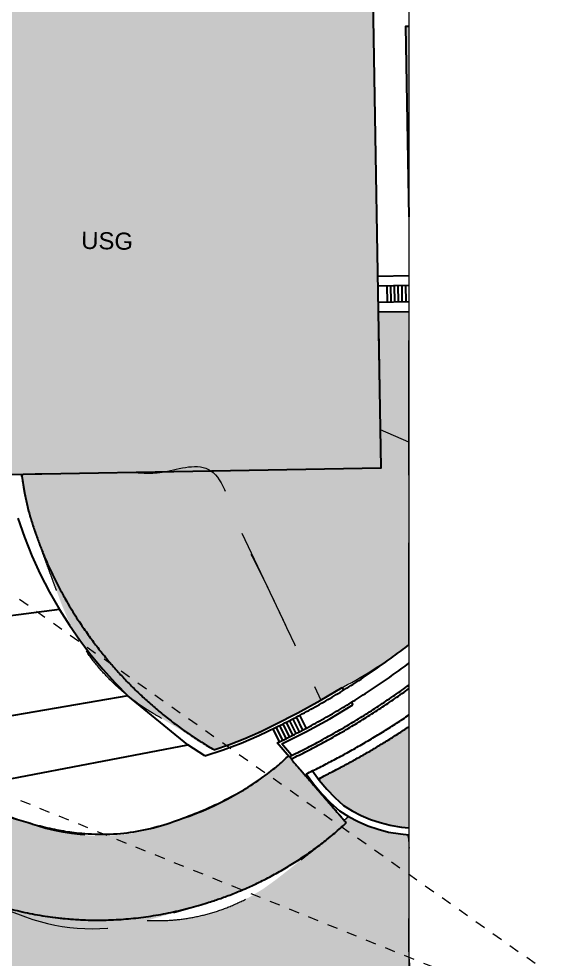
# Model space of a CAD drawing. Header units: metres. Extents: x -169 to 222, y -129 to 263.
# Drawn here: x 74 to 130.3, y -64.4 to 31.8 of the extents above; entities that cross this region are included whole.
import ezdxf

# ---------------------------------------------------------------- set-up
doc = ezdxf.new("R2010")
doc.units = ezdxf.units.M
doc.header["$LTSCALE"] = 5.08
doc.linetypes.add('Dash Style-1', pattern=[0.41664, 0.20828, -0.20836])
doc.linetypes.add('DGN Style 2', pattern=[3.4177165354330707, 2.050590551181102, -1.367125984251969])
doc.layers.get('0').update_dxf_attribs({"lineweight": 18})
for name, color, linetype, lineweight, true_color in [('a-jz20-text', 3, 'Continuous', 5, 0x00ff00), ('A-Z400-H-Cfil5', 7, 'Continuous', 5, 0x3c3c3c), ('site location - A-Z400-H-Cfil4', 7, 'Continuous', 5, 0x5a5a5a)]:
    doc.layers.add(name, color=color, linetype=linetype, lineweight=lineweight, true_color=true_color)
for name, color, linetype, lineweight in [('green areas', 7, 'DGN Style 2', 5), ('None', 7, 'Continuous', 5), ('pavement', 7, 'DGN Style 2', 5)]:
    doc.layers.add(name, color=color, linetype=linetype, lineweight=lineweight)
doc.styles.add('Arial', font='Arial')

msp = doc.modelspace()

# ---------------------------------------------------------------- hatches: boundary and pattern name
at = {"layer": 'green areas', "linetype": 'Continuous', "lineweight": 0, "true_color": 0x888a6a}
for points in [[(113.9396705045146, -11.49305027706985), (113.9396705045146, 0.9019145211301511), (110.8276793425946, 1.838911860050226), (111.0386787433546, -10.24405382422981)], [(75.58296543935349, -20.35043112938444), (75.60693842344035, -20.42258245080827), (75.63121113109631, -20.49463349391163), (75.65578314287797, -20.56658301361981), (75.68065403416978, -20.63842976661244), (75.70582337519151, -20.71017251134505), (75.7312907310055, -20.78181000807042), (75.75705566152428, -20.85334101886014), (75.78311772151753, -20.92476430762609), (78.35299937453087, -27.92234542873904), (79.06924939293121, -29.64330290356526), (79.9287734391859, -31.29736672728212), (80.92538682260752, -32.87263511171814), (82.05191842850986, -34.35777323994795), (83.30026231784166, -35.74209482577503), (84.66143605333362, -37.01563900672272), (86.12564533247328, -38.16924201725107), (87.68235446222275, -39.19460312650951), (93.99513720278745, -42.97885871901881), (95.5946679875119, -42.44284202484024), (97.15069249736989, -41.82281579151825), (98.70526613194234, -41.13941046982183), (99.18722933368184, -40.90157846456311), (99.66941312564074, -40.66274834557697), (100.151817507819, -40.42292011286342), (100.6344424802167, -40.18209376642246), (101.1172880428337, -39.9402693062541), (101.6003541956701, -39.69744673235832), (102.0836409387259, -39.45362604473514), (102.5671482720011, -39.20880724338453), (104.93260654923, -37.89373818919464), (93.83030814471358, -14.42132116741472), (74.32104958864977, -14.76185654220072), (74.60855313258973, -16.68343638557964), (75.0437897882067, -18.5600530658791)], [(113.9395611301233, -40.61167500390398), (113.8708237991641, -40.65689410091198), (112.7550484779371, -41.37882239258426), (111.6284301175055, -42.08370968550016), (110.4912289602976, -42.77139315470739), (109.3437076933075, -43.44171394923899), (108.186131387416, -44.09451722880701), (107.0187674361608, -44.72965219956973), (105.8418854939696, -45.34697214896416), (104.6557574138774, -45.94633447960648), (104.7594505333413, -46.0827369392531), (104.8651096497128, -46.21821419354586), (104.9727347629919, -46.35276624248477), (105.0823258731787, -46.4863930860698), (105.193882980273, -46.61909472430097), (105.307406084275, -46.75087115717827), (105.4228951851846, -46.88172238470172), (105.5403502830018, -47.0116484068713), (106.3598677319509, -47.86536388002843), (107.2420336903963, -48.67577364197769), (108.1193952660431, -49.21094049119065), (109.0594023444199, -49.70262938706944), (109.9982747105104, -50.10956914539583), (110.9987115033429, -50.43083764318737), (111.9983863893013, -50.68871502667986), (113.1664604353148, -50.90109622529306), (113.9395611301233, -50.9704004737981)]]:
    msp.add_hatch(color=252, dxfattribs=at).paths.add_polyline_path(points)
h = msp.add_hatch(color=252, dxfattribs=at)
edge = h.paths.add_edge_path()
edge.add_line((113.9395611301233, -32.2178915887741), (113.9395611301233, -11.49322673034255))
edge.add_line((113.9395611301233, -11.49322673034255), (111.0384620499168, -10.24417361005343))
edge.add_line((111.0384620499168, -10.24417361005343), (111.1061108524369, -14.11977090944786))
edge.add_line((111.1061108524369, -14.11977090944786), (93.83030814471358, -14.42132116741472))
edge.add_line((93.83030814471358, -14.42132116741472), (104.93260654923, -37.8937381891713))
edge.add_line((104.93260654923, -37.8937381891713), (107.0948376979309, -36.6104844641813))
edge.add_line((107.0948376979309, -36.6104844641813), (107.2293089166169, -36.53917055451377))
edge.add_arc((85.1027865016065, 5.183130863474119), 47.22640606477895, 297.9382784746129, 307.4120156163723)
edge.add_line((113.794831752, -32.32820034650509), (113.9395611301233, -32.2178915887741))
edge.add_line((113.9395611301233, -32.2178915887741), (113.9395611301233, -32.2178915887741))
h = msp.add_hatch(color=252, dxfattribs=at)
edge = h.paths.add_edge_path()
edge.add_line((72.15269808467401, -49.43643363075302), (70.76645733258762, -48.84657259255916))
edge.add_line((70.76645733258762, -48.84657259255916), (66.67382030677348, -56.96313397011527))
edge.add_line((66.67382030677348, -56.96313397011527), (68.27413465873146, -57.67623946120386))
edge.add_arc((79.14626350667247, -30.98977703997867), 28.81614933063916, 247.8339002216707, 249.7029625477187)
edge.add_line((69.15031140623513, -58.01664152425538), (74.72621836081008, -60.07890438377694))
edge.add_arc((81.4842326371567, -41.806714381975), 19.48188092616459, 249.7029625475631, 286.1549168403196)
edge.add_line((86.9047818241042, -60.5193125696436), (92.50536695606354, -58.89696986344939))
edge.add_arc((82.00382722180464, -22.64398393522047), 37.74336134345459, 286.1549168404242, 312.5495979507323)
edge.add_line((107.5269516465783, -50.44922525947634), (101.60638248208, -43.60823525649443))
edge.add_line((101.60638248208, -43.60823525649443), (100.5024740982311, -44.64369760991889))
edge.add_arc((80.88859815157042, -20.90336875744322), 30.79459926147251, 289.00472180092805, 309.5629670809605, ccw=False)
edge.add_line((90.91673851554977, -50.01940805737225), (89.14515814611985, -50.62957540972694))
edge.add_arc((82.27852661570932, -30.69276696475459), 21.08617934918388, 250.0460530938494, 289.00472180107045, ccw=False)
edge.add_line((75.08255734379003, -50.51308446431907), (72.81669111790339, -49.69043852355785))
edge.add_line((72.81669111790339, -49.69043852355785), (72.80727144535062, -49.68701861495941))
edge.add_arc((79.70138992703897, -30.69810801467017), 20.20167308480497, 248.05807135388062, 250.04605309387972, ccw=False)
edge.add_line((72.15269808467401, -49.43643363075302), (72.15269808467401, -49.43643363075302))
at = {"layer": 'pavement', "linetype": 'Continuous', "lineweight": 0, "true_color": 0xc0dcc0}
msp.add_hatch(color=254, dxfattribs=at).paths.add_polyline_path([(106.2134012398719, -51.61532804951241), (106.1230364309882, -51.69174684021166), (106.0323241531155, -51.76775284589332), (105.9412662918326, -51.84334448666864), (105.8498647399015, -51.91852019126207), (105.7581213972284, -51.99327839704382), (105.6660381708242, -52.06761755006239), (105.5736169747646, -52.14153610507688), (105.4808597301507, -52.21503252558958), (100.3773765959151, -56.23988551329202), (99.0194344236289, -57.21995456439048), (97.5829851464793, -58.08085860223146), (96.07845876343033, -58.81634663809883), (94.51677957850447, -59.42107832369476), (92.90928687986171, -59.89066272718858), (91.26765260569586, -60.22169021559158), (89.60379659477263, -60.41175721196164), (87.92980003697168, -60.45948364769632), (84.7911411398098, -60.41517609532664), (81.59153252243853, -60.37000813314225), (79.88470918094309, -60.30631579769377), (78.18267234343661, -60.16358095107393), (76.48908047228117, -59.9421103963158), (74.80757387771025, -59.64238017581221), (73.14176689312262, -59.26503454808119), (71.49524010621256, -58.81088460295702), (69.87153266263503, -58.28090651818417), (68.27413465873146, -57.67623946120386), (66.67382030677348, -56.96313397011527), (66.33704128854826, -57.07497364979243), (66.28713348085604, -57.12660345701509), (65.627760693337, -57.73844175188047), (64.90592157867776, -58.27516036021483), (64.13013152797599, -58.73042772036329), (63.30954238068907, -59.09887313469127), (62.45383446222155, -59.37615012662604), (61.57310238707013, -59.55898771516814), (60.67773597468332, -59.64522900199746), (59.77829768284626, -59.63385661598912), (59.7636157259029, -60.13250501710974), (58.66723994794267, -60.07325338672347), (57.57521196706036, -59.96449431669886), (56.487531783256, -59.8062278070359), (55.40419939652956, -59.5984538577346), (54.32521480688105, -59.34117246879494), (53.25057801431047, -59.03438364021694), (52.18028901881783, -58.6780873720006), (51.11434782040311, -58.27228366414592), (50.01589247325319, -57.21168700461881), (48.07842930395866, -56.58923541208025), (47.04991515247968, -55.88173651450889), (46.04218752128055, -55.14493187881872), (45.05608116694892, -54.37943184106332), (44.09241293596398, -53.5858705072982), (43.15198108806526, -52.76490522830368), (42.23556463501, -51.91721605506487), (41.34392269527444, -51.04350517544778), (40.47779386523405, -50.1444963325382), (40.47134512662858, -50.13760706112406), (39.52927284109249, -48.33324164308369), (38.26220014919032, -46.93803334068519), (37.61423312358401, -46.567223965362), (36.91739577757084, -45.45723256550863), (37.35767138343939, -45.18999400514475), (37.22225699338532, -44.96390977481738), (37.08882161374383, -44.73596201493341), (36.95736524451492, -44.50615072549284), (36.82788788569859, -44.27447590649566), (36.70038953729485, -44.04093755794188), (36.57487019930368, -43.80553567983149), (36.4513298717251, -43.5682702721645), (36.3297685545591, -43.32914133494091), (35.71307051372801, -41.96378885539021), (35.35781656892499, -41.01720068854937), (35.08656915680174, -40.02693400485569), (32.54816299968591, -40.15583869858162), (31.73692139051737, -40.36468282480767), (30.9228783051247, -40.56232561529055), (30.10618839976429, -40.74872952079655), (29.28700683354953, -40.92385912731535), (28.46548923897288, -41.08768116278826), (27.64179169233794, -41.24016450342936), (26.81607068410725, -41.38128017963856), (25.98849501043192, -41.5110810198037), (25.97123367701124, -41.58180880887154), (25.93968351302067, -41.73402844836825), (25.89384451846019, -41.96773993829382), (25.83371669332982, -42.28294327864826), (25.75930003762955, -42.67963846943157), (25.67059455135938, -43.15782551064374), (25.56760023451931, -43.71750440228479), (25.45031708710935, -44.3586751443547), (25.29404108309819, -45.06711400909995), (25.07406819645454, -45.82859726876703), (24.79039842717841, -46.64312492335595), (24.44303177526979, -47.51069697286668), (24.03196824072868, -48.43131341729924), (23.55720782355509, -49.40497425665363), (23.01875052374901, -50.43167949092985), (22.41659634131045, -51.5114291201279), (21.78051667511578, -52.61733166315998), (21.1402829240414, -53.72249563893831), (20.4958950880873, -54.82692104746291), (19.84735316725348, -55.93060788873374), (19.19465716153995, -57.03355616275083), (18.5378070709467, -58.13576586951417), (17.87680289547373, -59.23723700902377), (17.21164463512105, -60.33796958127962), (10.14311943796091, -58.47368512724032), (2.73381687771139, -55.64468815922114), (2.741135330041011, -55.67591601829346), (2.862517641807499, -56.09577721490527), (3.026203829196291, -56.50102272331726), (3.230477280875931, -56.88740264899774), (3.473195738370649, -57.25086494473329), (3.751813762375834, -57.58759790529614), (4.063409427313201, -57.89407014159531), (4.40471496417637, -58.16706761509372), (4.772151030308916, -58.40372734410357), (7.754638343290309, -59.47365028077789), (10.50799544428855, -60.26394013083376), (13.26495306599488, -60.96569687502333), (16.02551120840929, -61.57892051334662), (18.78966987153177, -62.1036110458036), (21.55742905536235, -62.53976847239428), (24.328788759901, -62.88739279311866), (27.10374898514773, -63.14648400797675), (29.88230973110255, -63.31704211696854), (32.6784329132125, -63.4452947101301), (35.50608044692466, -63.57746937749747), (38.36525233223902, -63.71356611907068), (41.25594856915559, -63.85358493484969), (44.17816915767435, -63.99752582483453), (47.13191409779532, -64.1453887890252), (50.11718338951849, -64.2971738274217), (53.13397703284386, -64.45288094002402), (56.16155324547064, -64.68831786981077), (59.17917024509802, -65.07929235976063), (62.18682803172602, -65.62580440987357), (65.1845266053546, -66.32785402014959), (68.17226596598383, -67.18544119058869), (71.15004611361363, -68.19856592119089), (74.11786704824405, -69.36722821195617), (77.07572876987507, -70.69142806288454), (79.99698325604326, -72.31132993847335), (82.909457057658, -73.95453994479084), (85.81315017471927, -75.62105808183699), (88.70806260722706, -77.3108843496118), (91.5941943551814, -79.02401874811525), (94.47154541858228, -80.76046127734737), (97.34011579742968, -82.52021193730816), (100.1999054917236, -84.30327072799761), (113.9395611301233, -71.6015230694142), (113.9395611301233, -51.66951398473489), (113.6770188591942, -51.64404669829609), (113.4145433212882, -51.61587725243342), (113.1521345164054, -51.58500564714686), (112.8897924445458, -51.55143188243643), (112.6275171057093, -51.51515595830212), (112.3653084998959, -51.47617787474394), (112.1031666271057, -51.43449763176187), (111.8410914873386, -51.39011522935593), (110.7776647073377, -51.11233069791907), (109.7341167538885, -50.74943023621227), (108.7314864808745, -50.32223884568911), (107.7487380409925, -49.81010376702226), (107.3055242632378, -50.19274702624959), (107.5269516465783, -50.44922525947634)])
at = {"layer": 'site location - A-Z400-H-Cfil4', "linetype": 'Continuous', "lineweight": 0, "true_color": 0xa6caf0}
msp.add_hatch(color=9, dxfattribs=at).paths.add_polyline_path([(56.15033462669462, 38.92930652303016), (57.09283194999461, -15.06254013968987), (111.1061785516546, -14.11954281780979), (110.1636812283546, 39.87230384491023)])

# ---------------------------------------------------------------- linework, layer by layer
at = {"color": 7, "linetype": 'Continuous', "lineweight": 5, "flags": 128}
msp.add_lwpolyline([(-116.2926756337654, 138.5195236860102), (113.9396705045146, 138.5195236860102), (113.9396705045146, -122.4797350739898), (-116.2926756337654, -122.4797350739898), (-116.2926756337654, 138.5195236860102)], close=True, dxfattribs=at)
at = {"layer": 'A-Z400-H-Cfil5', "lineweight": 30, "flags": 128}
msp.add_lwpolyline([(110.1636812283546, 39.87230384491023), (56.15033462669462, 38.92930652303016), (57.09283194999461, -15.06254013968987), (111.1061785516546, -14.11954281780979), (110.1636812283546, 39.87230384491023)], close=True, dxfattribs=at)
at = {"layer": 'green areas', "color": 252, "lineweight": 5, "true_color": 0x888a6a, "flags": 128}
msp.add_lwpolyline([(113.9396705045146, -11.49305027706985), (113.9396705045146, 0.9019145211301511), (110.8276793425946, 1.838911860050226), (111.0386787433546, -10.24405382422981), (113.9396705045146, -11.49305027706985)], close=True, dxfattribs=at)
for points in [[(113.9395611301233, -32.2178915887741), (113.9395611301233, -11.49322673034255), (111.0384620499168, -10.24417361005343), (111.1061108524369, -14.11977090944786), (93.83030814471358, -14.42132116741472), (104.93260654923, -37.8937381891713), (107.0948376979309, -36.6104844641813), (107.2293089166169, -36.53917055451377, 0.04136053729443063), (113.794831752, -32.32820034650509), (113.9395611301233, -32.2178915887741)], [(72.15269808467401, -49.43643363075302), (70.76645733258762, -48.84657259255916), (66.67382030677348, -56.96313397011527), (68.27413465873146, -57.67623946120386, 0.008155503685022268), (69.15031140623513, -58.01664152425538), (74.72621836081008, -60.07890438377694, 0.1604065665829711), (86.9047818241042, -60.5193125696436), (92.50536695606354, -58.89696986344939, 0.1156804290084787), (107.5269516465783, -50.44922525947634), (101.60638248208, -43.60823525649443), (100.5024740982311, -44.64369760991889, -0.08994364038877321), (90.91673851554977, -50.01940805737225), (89.14515814611985, -50.62957540972694, -0.1716457660170223), (75.08255734379003, -50.51308446431907), (72.81669111790339, -49.69043852355785), (72.80727144535062, -49.68701861495941, -0.008674424269163343), (72.15269808467401, -49.43643363075302)]]:
    msp.add_lwpolyline(points, format="xyb", close=True, dxfattribs=at)
at = {"layer": 'green areas', "color": 252, "lineweight": 5, "true_color": 0x888a6a}
for points, weights, knots in [([(75.58296543935349, -20.35043112938444), (75.678266157802, -20.63926192975904), (75.78311772151753, -20.92476430762609), (77.06805854802418, -24.42355486818256), (78.35299937453087, -27.92234542873904), (81.02773259125627, -35.20542892772222), (87.68235446222275, -39.19460312650951), (90.8387458325051, -41.08673092276416), (93.99513720278745, -42.97885871901881), (94.79490259514968, -42.71085037192952), (95.5946679875119, -42.44284202484024), (96.3726802424409, -42.13282890817925), (97.15069249736989, -41.82281579151825), (97.92797931465611, -41.48111313067004), (98.70526613194234, -41.13941046982183), (100.6326777584616, -40.19007867624174), (102.5671482720011, -39.20880724338453), (103.7498774106155, -38.55127271628959), (104.93260654923, -37.89373818919464), (99.38145734697179, -26.15752967830468), (93.83030814471358, -14.42132116741472), (84.07567886668167, -14.59158885480772), (74.32104958864977, -14.76185654220072), (74.46480136061975, -15.72264646389018), (74.60855313258973, -16.68343638557964), (74.82617146039821, -17.62174472572937), (75.0437897882067, -18.5600530658791), (75.31337761378009, -19.45524209763177), (75.58296543935349, -20.35043112938444)], [1, 0.9998617593560214, 1, 1, 1, 0.9429523966892813, 1, 1, 1, 1, 1, 1, 1, 1, 1, 1, 1, 1, 1, 1, 1, 1, 1, 1, 1, 1, 1, 1, 1], [0, 0, 0, 1, 1, 2, 2, 3, 3, 4, 4, 5, 5, 6, 6, 7, 7, 8, 8, 9, 9, 10, 10, 11, 11, 12, 12, 13, 13, 14, 14, 14]), ([(113.9395611301233, -40.61167500390398), (113.9051924646437, -40.63428455240798), (113.8708237991641, -40.65689410091198), (109.4242736192774, -43.5820729103113), (104.6557574138774, -45.94633447960648), (105.0665978979177, -46.49379472890071), (105.5403502830018, -47.0116484068713), (105.9501090074764, -47.43850614344986), (106.3598677319509, -47.86536388002843), (106.8009507111736, -48.27056876100306), (107.2420336903963, -48.67577364197769), (107.6807144782197, -48.94335706658417), (108.1193952660431, -49.21094049119065), (108.5893988052315, -49.45678493913004), (109.0594023444199, -49.70262938706944), (109.5288385274652, -49.90609926623263), (109.9982747105104, -50.10956914539583), (110.4984931069267, -50.2702033942916), (110.9987115033429, -50.43083764318737), (111.4985489463221, -50.55977633493362), (111.9983863893013, -50.68871502667986), (112.582423412308, -50.79490562598646), (113.1664604353148, -50.90109622529306), (113.553010782719, -50.93574834954558), (113.9395611301233, -50.9704004737981), (113.9395611301233, -45.79103773885104), (113.9395611301233, -40.61167500390398)], [1, 1, 1, 0.9981525790717883, 1, 1, 1, 1, 1, 1, 1, 1, 1, 1, 1, 1, 1, 1, 1, 1, 1, 1, 1, 1, 1, 1, 1], [0, 0, 0, 1, 1, 2, 2, 3, 3, 4, 4, 5, 5, 6, 6, 7, 7, 8, 8, 9, 9, 10, 10, 11, 11, 12, 12, 13, 13, 13])]:
    msp.add_rational_spline(points, weights, degree=2, knots=knots, dxfattribs=at)
for points in [[(113.9396705045146, 11.55038427939016), (113.9396705045146, 31.04632891075016), (113.9396705045146, 11.55038427939016), (113.5991714715346, 31.04032892779016)], [(113.9396705045146, 0.9019145211301511), (113.9396705045146, 1.892911706690211), (113.9396705045146, 0.9019145211301511), (110.8276793425946, 1.838911860050226)]]:
    msp.add_solid(points, dxfattribs=at)
at = {"layer": 'None', "color": 7, "linetype": 'Dash Style-1'}
for p in [(-78, 79.90150578450144), (-155.4, 44.6)]:
    msp.add_line(p, (142.0172001587007, -75.54617017243372), dxfattribs=at)
at = {"layer": 'pavement'}
msp.add_rational_spline([(106.2134012398719, -51.61532804951241), (105.8525994495378, -51.92186065044711), (105.4808597301507, -52.21503252558958), (102.9291181630329, -54.22745901944079), (100.3773765959151, -56.23988551329202), (94.9021537422942, -60.55791037614126), (87.92980003697168, -60.45948364769632), (84.7606662797051, -60.41474589041929), (81.59153252243853, -60.37000813314225), (74.68012853732468, -60.27244181452739), (68.27413465873146, -57.67623946120386), (67.47397748275247, -57.31968671565957), (66.67382030677348, -56.96313397011527), (66.50543079766086, -57.01905380995385), (66.33704128854826, -57.07497364979243), (66.31208738470214, -57.10078855340376), (66.28713348085604, -57.12660345701509), (63.6147502472468, -59.89119355937191), (59.77829768284626, -59.63385661598912), (59.77095670437458, -59.88318081654943), (59.7636157259029, -60.13250501710974), (55.3694170199061, -59.99451337484136), (51.11434782040311, -58.27228366414592), (50.56512014682815, -57.74198533438236), (50.01589247325319, -57.21168700461881), (49.04716088860592, -56.90046120834953), (48.07842930395866, -56.58923541208025), (43.90547677302985, -53.80633461100273), (40.47779386523405, -50.1444963325382), (40.47456949593131, -50.14105169683113), (40.47134512662858, -50.13760706112406), (40.00030898386053, -49.23542435210388), (39.52927284109249, -48.33324164308369), (38.89573649514141, -47.63563749188444), (38.26220014919032, -46.93803334068519), (37.93821663638717, -46.75262865302359), (37.61423312358401, -46.567223965362), (37.26581445057742, -46.01222826543532), (36.91739577757084, -45.45723256550863), (37.13753358050511, -45.32361328532669), (37.35767138343939, -45.18999400514475), (36.81205580239796, -44.28938414294849), (36.3297685545591, -43.32914133494091), (36.02141953414355, -42.64646509516557), (35.71307051372801, -41.96378885539021), (35.5354435413265, -41.49049477196979), (35.35781656892499, -41.01720068854937), (35.22219286286336, -40.52206734670253), (35.08656915680174, -40.02693400485569), (33.81736607824382, -40.09138635171865), (32.54816299968591, -40.15583869858162), (29.3057272394223, -41.01447545837119), (25.98849501043192, -41.5110810198037), (25.94802733788901, -41.63100847521733), (24.95260683632968, -47.08634181349206), (19.88058584629121, -55.93651642676373), (17.21164463512105, -60.33796958127962), (13.67738203654098, -59.40582735425996), (10.14311943796091, -58.47368512724032), (6.438468157836149, -57.05918664323073), (2.73381687771139, -55.64468815922114), (2.737476103876201, -55.66030208875731), (2.741135330041011, -55.67591601829346), (3.164159318399363, -57.48096070501434), (4.772151030308916, -58.40372734410357), (6.263394686799613, -58.93868881244072), (7.754638343290309, -59.47365028077789), (18.76086570586712, -62.81187589273398), (41.00375375633797, -63.82220834120311), (65.26420030934975, -65.08355353884492), (77.07572876987507, -70.69142806288454), (88.77830808365479, -77.12441930378249), (100.1999054917236, -84.30327072799761), (107.0697333109234, -77.9523968987059), (113.9395611301233, -71.6015230694142), (113.9395611301233, -61.63551852707455), (113.9395611301233, -51.66951398473489), (112.8892585803606, -51.57304915782746), (111.8410914873386, -51.39011522935593), (111.3093780973381, -51.2512229636375), (110.7776647073377, -51.11233069791907), (110.2558907306131, -50.93088046706567), (109.7341167538885, -50.74943023621227), (109.2328016173815, -50.53583454095069), (108.7314864808745, -50.32223884568911), (108.2401122609335, -50.06617130635568), (107.7487380409925, -49.81010376702226), (107.5271311521151, -50.00142539663592), (107.3055242632378, -50.19274702624959), (107.416237954908, -50.32098614286296), (107.5269516465783, -50.44922525947634), (106.8701764432251, -51.03227665449437), (106.2134012398719, -51.61532804951241)], [1, 0.9998337133854779, 1, 1, 1, 0.9424380152860757, 1, 1, 1, 0.9828504714983463, 1, 1, 1, 1, 1, 1, 1, 0.9070106939366748, 1, 1, 1, 1, 1, 1, 1, 1, 1, 0.9933800166128223, 1, 1, 1, 1, 1, 1, 1, 1, 1, 1, 1, 1, 1, 1, 1, 1, 1, 1, 1, 1, 1, 1, 1, 0.9984804761420703, 1, 1, 1, 1, 1, 1, 1, 1, 1, 1, 1, 0.917197532357917, 1, 1, 1, 1, 1, 1, 1, 1, 1, 1, 1, 1, 1, 1, 1, 1, 1, 1, 1, 1, 1, 1, 1, 1, 1, 1, 1, 1, 1], degree=2, knots=[0, 0, 0, 1, 1, 2, 2, 3, 3, 4, 4, 5, 5, 6, 6, 7, 7, 8, 8, 9, 9, 10, 10, 11, 11, 12, 12, 13, 13, 14, 14, 15, 15, 16, 16, 17, 17, 18, 18, 19, 19, 20, 20, 21, 21, 22, 22, 23, 23, 24, 24, 25, 25, 26, 26, 27, 28, 29, 29, 30, 30, 31, 31, 32, 32, 33, 33, 34, 34, 35, 36, 37, 37, 38, 38, 39, 39, 40, 40, 41, 41, 42, 42, 43, 43, 44, 44, 45, 45, 46, 46, 47, 47, 48, 48, 48], dxfattribs=at)
at = {"layer": 'site location - A-Z400-H-Cfil4', "color": 7, "lineweight": 30}
for p, q in [((110.7636795243546, 5.500401461390196), (113.9396705045146, 5.555901303770195)), ((110.7811794746546, 4.505404287190177), (113.9396705045146, 4.56040413099021)), ((111.6696769513146, 4.521404241750192), (111.6991768675346, 2.849408990230178)), ((112.0506758692746, 4.527904223290214), (112.0801757854946, 2.855908971770201)), ((112.4316747872346, 4.534404204830178), (112.4611747034546, 2.862408953310165)), ((112.8126737051947, 4.541404184950225), (112.8421736214146, 2.868908934850188)), ((113.1936726231546, 4.547904166490189), (113.2231725393746, 2.875908914970176)), ((113.5746715411146, 4.554404148030153), (113.6041714573346, 2.882408896510198)), ((110.8101793922946, 2.833409035670164), (113.9396705045146, 2.887908880890172)), ((110.8276793425946, 1.838911860050226), (113.9396705045146, 1.892911706690211)), ((91.31823474957463, -42.45396234782983), (85.1967521346346, -37.43747659468983)), ((107.2686894501546, -36.86147823052981), (107.0946899443146, -36.61047894336982)), ((108.0531872221747, -38.1394746010098), (108.2056867890746, -38.3904738881698)), ((103.4422003174146, -40.80296703666978), (102.7617022500346, -39.43847091184981)), ((101.7207052064746, -41.65846460704983), (101.0622070766146, -40.31496842258976)), ((102.0567042522346, -41.48346510404983), (101.3977061237946, -40.13996891958983)), ((102.4132032397746, -41.30746560388984), (101.7332051709746, -39.94346947764983)), ((102.7487022869546, -41.13246610088978), (102.0692042167346, -39.76796997606981)), ((103.0847013327146, -40.97796653966984), (102.4262032028546, -39.61347041484981)), ((100.6922081274146, -42.1634631728498), (100.0337099975546, -40.81996698838979)), ((101.0277071745946, -41.98796367126977), (100.3697090433146, -40.66596742574981)), ((101.3852061592946, -41.83346411004982), (100.7262080308546, -40.49046792416979)), ((101.6927052859946, -43.69145883332979), (100.4612087834546, -42.27296286186984)), ((69.75329599417461, -46.59895057602978), (91.31823474957463, -42.45396234782983)), ((93.05322982217459, -43.58795912726981), (91.31823474957463, -42.45396234782983)), ((101.9012046938546, -43.49695938570984), (100.9497073961146, -42.37046258496982))]:
    msp.add_line(p, q, dxfattribs=at)
at = {"layer": 'site location - A-Z400-H-Cfil4', "color": 7, "lineweight": 30, "flags": 128}
msp.add_lwpolyline([(56.15033462669462, 38.92930652303016), (57.09283194999461, -15.06254013968987), (111.1061785516546, -14.11954281780979), (110.1636812283546, 39.87230384491023), (56.15033462669462, 38.92930652303016)], close=True, dxfattribs=at)
for points in [[(113.9396705045146, 31.04632891075016), (113.5991714715346, 31.04032892779016), (113.9396705045146, 11.55038427939016)], [(74.32128302105464, -14.76204099310981), (74.60878220455459, -16.68353553604981), (75.04378096915461, -18.56003020678979)], [(73.93378412155464, -19.27802816766978), (74.62428216053458, -21.21402266942983), (75.37728002201463, -23.12751723508979), (76.23577758387465, -24.99651192712982), (77.17827490717458, -26.84300668306981), (78.20427199333459, -28.62500162218982)], [(78.20427199333459, -28.62500162218982), (68.71979892931459, -29.84899814602983), (66.35380564875464, -32.55799045246985), (60.00432368133462, -32.66899013722985)], [(78.20427199333459, -28.62500162218982), (79.22726908801461, -30.21599710374983), (80.2917660648346, -31.7639927074298), (81.41876286415464, -33.2474884942898), (82.62975942491461, -34.70848434504977), (83.88225586781459, -36.10548037756985), (85.1967521346346, -37.43747659468983)], [(85.1967521346346, -37.43747659468983), (72.51078816287458, -39.62747037508985), (70.7607931328746, -41.26746571748977), (65.51330803577463, -41.4224652772898), (68.02480090311461, -44.61795620206982)], [(100.2167094778346, -40.3929682010698), (102.5672028024146, -39.20897156362981), (104.8526963115946, -37.94097516474984), (107.0946899443146, -36.61047894336982)], [(100.9497073961146, -42.37046258496982), (103.4057004210746, -41.14196607390983), (105.8381935127746, -39.80796986246976), (108.2056867890746, -38.3904738881698)], [(93.9952271468946, -42.97896085682983), (95.59472260431463, -42.44296237906983), (97.15071818527457, -41.82296413986979), (98.70521377049462, -41.13946608100983), (100.2167094778346, -40.3929682010698)], [(93.05322982217459, -43.58795912726981), (94.92672450143459, -42.98396084262983), (96.77771924459462, -42.29496279938979), (98.5852141112946, -41.52246499328984), (100.3482091043746, -40.66596742574981)], [(104.0676985409946, -45.13195474230981), (104.7621965686146, -46.09345201164979), (105.5401943590946, -47.01144940452982), (106.3596920317146, -47.86544697916979), (107.2421895254146, -48.67594467734982)], [(103.4172003884146, -45.4394538690098), (104.1756982342746, -46.46395095942979), (104.9976958997946, -47.44444817480981), (105.8821933878146, -48.38194551230985), (106.8281907011746, -49.23344309404981)], [(107.2421895254146, -48.67594467734982), (108.1191870347346, -49.21094315794978), (109.0591843651346, -49.70244176208979), (109.9981816983746, -50.1094406062098), (110.9986788569546, -50.43093969314982), (111.9981760183746, -50.6889389604298)], [(106.8281907011746, -49.23344309404981), (107.7486880869546, -49.80994145678979), (108.7316852952346, -50.32244000128983), (109.7341824481346, -50.74943878860982), (110.7776794845946, -51.1124377576898), (111.8411764642546, -51.38993696958979)], [(111.9770253595376, -50.68891559024516), (113.1664604353148, -50.90109622529306), (113.9395611301233, -50.9704004737981)], [(111.8410914873386, -51.39011522935593), (113.072525319632, -51.58019824278814), (113.9395611301233, -51.66951398473489)]]:
    msp.add_lwpolyline(points, dxfattribs=at)
at = {"layer": 'site location - A-Z400-H-Cfil4', "color": 7, "lineweight": 30}
for points, knots in [([(75.0437897882067, -18.5600530658791), (76.74767867704138, -24.61720302326692), (80.24544574856054, -29.90718976760568), (85.61753473623901, -38.03188159332093), (93.99513720278745, -42.97885871901881)], [0, 0, 0, 1, 1, 2, 2, 2]), ([(66.67382030677348, -56.96313397011527), (68.72013881968054, -52.90485328133722), (70.76645733258762, -48.84657259255916), (80.62883388913056, -53.23802195547189), (96.96501774660585, -48.08820859470178), (101.60638248208, -43.60823525649443), (104.5666670643291, -47.02873025798539), (107.5269516465783, -50.44922525947634)], [0, 0, 0, 1, 1, 2, 3, 3, 4, 4, 4]), ([(66.67382030677348, -56.96313397011527), (79.70034170005685, -62.81807350835908), (93.04834415895411, -58.71903621641616), (101.2810910494694, -56.19084245684318), (107.5269516465783, -50.44922525947634)], [0, 0, 0, 1, 1, 2, 2, 2])]:
    msp.add_open_spline(points, degree=2, knots=knots, dxfattribs=at)
for points in [[(100.3482778763016, -40.66621152070892), (107.5752229669819, -37.16355189486203), (113.9395611301233, -32.21983403548825)], [(100.4610956738967, -42.27312926959608), (107.5901794833046, -38.85474865077925), (113.9395611301233, -34.10876057262747)], [(101.797252069419, -43.62609585145454), (108.1844971583457, -40.5267114421078), (113.9395611301233, -36.34721981720038)], [(101.9291681326332, -43.89894772695424), (108.2416569644012, -40.83305414416088), (113.9395611301233, -36.71490090603073)], [(103.4167749335759, -45.43965626703971), (108.8977388985843, -42.81158423348976), (113.9395611301233, -39.40632699980115)], [(104.653752747263, -45.94735375548579), (109.4713462231489, -43.58807395170378), (113.9395611301233, -40.61167500390398)]]:
    msp.add_open_spline(points, degree=2, dxfattribs=at)

# ---------------------------------------------------------------- texts
at = {"layer": 'a-jz20-text', "insert": (80.44126564025466, 10.04088856637015), "char_height": 1.74999503, "attachment_point": 1, "rotation": 358.84730346980234, "line_spacing_factor": 0.6024096385542168, "style": 'Arial'}
msp.add_mtext('USG', dxfattribs=at)

doc.saveas('drawing.dxf')
